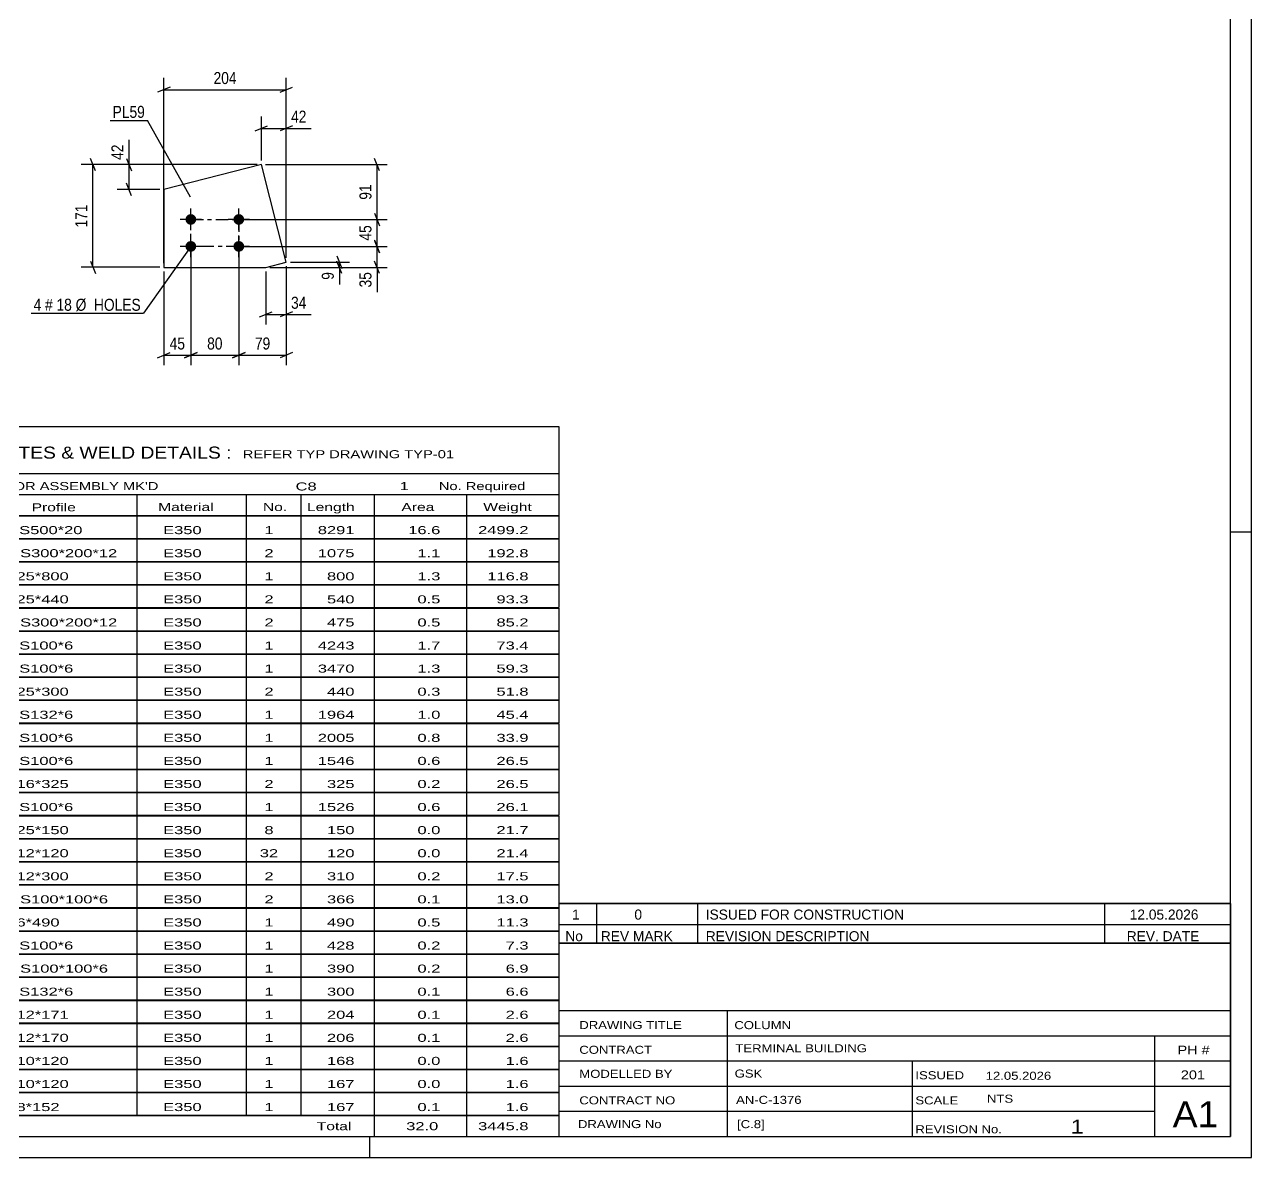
# Model space of a CAD drawing. Header units: millimetres. Extents: x 0 to 841, y 0 to 594.
# Drawn here: x 548.7 to 841, y 0 to 270 of the extents above; entities that cross this region are included whole.
import ezdxf

# ---------------------------------------------------------------- set-up
doc = ezdxf.new("R2010")
doc.units = ezdxf.units.MM
doc.linetypes.add('DXK_LINE_DOT3', pattern=[5.9187, 2.979, -0.9799, 0.9799, -0.9799])
doc.styles.add('Arial Narrow', font='ARIALN.TTF', dxfattribs={"height": 0.2})

# ---------------------------------------------------------------- blocks, each defined once
blk = doc.blocks.new('Unknown-682043673-6781')
at = {"color": 5, "linetype": 'Continuous'}
for p, q in [((841, 0), (841, 594)), ((836, 5), (836, 589)), ((841, 149), (836, 149)), ((5, 5), (836, 5)), ((631, 0), (631, 5)), ((0, 0), (841, 0))]:
    blk.add_line(p, q, dxfattribs=at)
blk = doc.blocks.new('Bolt-682043673-35752 - 35750')
at = {"linetype": 'Continuous'}
for points in [[(587.05, 223.56, -1), (589.62, 223.56, -1)], [(598.48, 223.56, -1), (601.05, 223.56, -1)], [(587.05, 217.14, -1), (589.62, 217.14, -1)], [(598.48, 217.14, -1), (601.05, 217.14, -1)]]:
    blk.add_hatch(color=1, dxfattribs=at).paths.add_polyline_path(points)
at = {"color": 1, "linetype": 'Continuous'}
for p, q in [((588.34, 220.99), (588.34, 226.14)), ((599.76, 220.99), (599.76, 226.14)), ((590.91, 223.56), (585.76, 223.56)), ((602.34, 223.56), (597.19, 223.56)), ((588.34, 214.56), (588.34, 219.71)), ((599.76, 214.56), (599.76, 219.71)), ((590.91, 217.14), (585.76, 217.14)), ((602.34, 217.14), (597.19, 217.14))]:
    blk.add_line(p, q, dxfattribs=at)
blk = doc.blocks.new('Part-682043673-35751 - 35750')
at = {"color": 2, "linetype": 'Continuous'}
for p, q in [((605.13, 236.62), (581.92, 230.67)), ((611.08, 213.39), (605.13, 236.62)), ((581.92, 230.67), (581.91, 212.14)), ((606.19, 212.14), (611.08, 213.39)), ((581.91, 212.14), (606.19, 212.14))]:
    blk.add_line(p, q, dxfattribs=at)
blk = doc.blocks.new('Rectangle-682043673-38670 - 35750')
at = {"color": 1, "linetype": 'DXK_LINE_DOT3'}
blk.add_lwpolyline([(588.34, 223.56), (599.76, 223.56), (599.76, 217.14), (588.34, 217.14), (588.34, 223.56)], close=True, dxfattribs=at)
blk = doc.blocks.new('StraightDimension-682043673-38712 - 35750')
at = {"color": 7, "linetype": 'Continuous'}
for p, q in [((606.19, 211.14), (606.19, 198.53)), ((611.08, 212.39), (611.08, 198.53)), ((604.69, 200.33), (607.69, 201.53)), ((606.19, 200.93), (611.08, 200.93)), ((612.58, 201.53), (609.58, 200.33))]:
    blk.add_line(p, q, dxfattribs=at)
at = {"color": 0}
blk.add_wipeout([(616.47, 201.68), (616.47, 205.88), (611.61, 205.88), (611.61, 201.68)], dxfattribs=at)
at = {"color": 7, "linetype": 'Continuous'}
blk.add_line((611.08, 200.93), (616.99, 200.93), dxfattribs=at)
blk.add_line((611.08, 200.93), (616.99, 200.93), dxfattribs=at)
at = {"color": 3, "style": 'Arial Narrow'}
blk.add_text('34', height=2.863, dxfattribs=at).set_placement((612.21, 202.28))
blk = doc.blocks.new('StraightDimension-682043673-59702 - 35750')
at = {"color": 7, "linetype": 'Continuous'}
for p, q in [((588.34, 216.14), (588.34, 188.81)), ((599.76, 216.14), (599.76, 188.81)), ((586.84, 190.61), (589.84, 191.81)), ((588.34, 191.21), (599.76, 191.21)), ((601.26, 191.81), (598.26, 190.61))]:
    blk.add_line(p, q, dxfattribs=at)
at = {"color": 0}
blk.add_wipeout([(596.48, 191.96), (596.48, 196.16), (591.62, 196.16), (591.62, 191.96)], dxfattribs=at)
at = {"color": 3, "style": 'Arial Narrow'}
blk.add_text('80', height=2.863, dxfattribs=at).set_placement((592.22, 192.56))
blk = doc.blocks.new('StraightDimension-682043673-38664 - 35750')
at = {"color": 7, "linetype": 'Continuous'}
for p, q in [((565.62, 235.12), (564.42, 238.12)), ((604.13, 236.62), (562.17, 236.62)), ((565.02, 212.15), (565.02, 236.62)), ((564.42, 213.65), (565.62, 210.65)), ((580.91, 212.15), (562.17, 212.15))]:
    blk.add_line(p, q, dxfattribs=at)
at = {"color": 0}
blk.add_wipeout([(564.27, 227.73), (560.07, 227.73), (560.07, 221.04), (564.27, 221.04)], dxfattribs=at)
at = {"color": 3, "style": 'Arial Narrow'}
blk.add_text('171', height=2.863, rotation=90.0002, dxfattribs=at).set_placement((563.67, 221.64))
blk = doc.blocks.new('StraightDimension-682043673-38655 - 35750')
at = {"color": 7, "linetype": 'Continuous'}
for p, q in [((581.91, 213.14), (581.91, 257.33)), ((611.08, 214.39), (611.08, 257.33)), ((583.41, 255.08), (580.41, 253.88)), ((581.91, 254.48), (611.08, 254.48)), ((609.58, 253.88), (612.58, 255.08))]:
    blk.add_line(p, q, dxfattribs=at)
at = {"color": 0}
blk.add_wipeout([(599.84, 255.23), (599.84, 259.43), (593.15, 259.43), (593.15, 255.23)], dxfattribs=at)
at = {"color": 3, "style": 'Arial Narrow'}
blk.add_text('204', height=2.863, dxfattribs=at).set_placement((593.75, 255.83))
blk = doc.blocks.new('StraightDimension-682043673-38735 - 35750')
at = {"color": 7, "linetype": 'Continuous'}
for p, q in [((573.03, 238.12), (574.23, 235.12)), ((604.13, 236.62), (570.78, 236.62)), ((573.63, 230.67), (573.63, 236.62)), ((574.23, 229.17), (573.03, 232.17)), ((580.92, 230.67), (570.78, 230.67))]:
    blk.add_line(p, q, dxfattribs=at)
at = {"color": 0}
blk.add_wipeout([(572.88, 242), (568.68, 242), (568.68, 237.15), (572.88, 237.15)], dxfattribs=at)
at = {"color": 7, "linetype": 'Continuous'}
blk.add_line((573.63, 236.62), (573.63, 242.53), dxfattribs=at)
blk.add_line((573.63, 236.62), (573.63, 242.53), dxfattribs=at)
at = {"color": 3, "style": 'Arial Narrow'}
blk.add_text('42', height=2.863, rotation=90.0002, dxfattribs=at).set_placement((572.28, 237.75))
blk = doc.blocks.new('StraightDimension-682043673-38772 - 35750')
at = {"color": 7, "linetype": 'Continuous'}
for p, q in [((612.08, 213.39), (626.13, 213.39)), ((623.13, 214.89), (624.33, 211.89)), ((624.33, 210.64), (623.13, 213.64)), ((623.73, 212.14), (623.73, 213.39)), ((607.19, 212.14), (626.13, 212.14))]:
    blk.add_line(p, q, dxfattribs=at)
at = {"color": 0}
blk.add_wipeout([(622.98, 211.61), (618.78, 211.61), (618.78, 208.58), (622.98, 208.58)], dxfattribs=at)
at = {"color": 7, "linetype": 'Continuous'}
blk.add_line((623.73, 212.14), (623.73, 208.06), dxfattribs=at)
blk.add_line((623.73, 212.14), (623.73, 208.06), dxfattribs=at)
at = {"color": 3, "style": 'Arial Narrow'}
blk.add_text('9', height=2.86, rotation=90.0002, dxfattribs=at).set_placement((622.38, 209.18))
blk = doc.blocks.new('StraightDimension-682043673-38782 - 35750')
at = {"color": 7, "linetype": 'Continuous'}
for p, q in [((603.63, 244.67), (606.63, 245.87)), ((605.13, 237.62), (605.13, 248.12)), ((612.58, 245.87), (609.58, 244.67)), ((611.08, 214.39), (611.08, 248.12)), ((605.13, 245.27), (611.08, 245.27))]:
    blk.add_line(p, q, dxfattribs=at)
at = {"color": 0}
blk.add_wipeout([(616.47, 246.02), (616.47, 250.22), (611.61, 250.22), (611.61, 246.02)], dxfattribs=at)
at = {"color": 7, "linetype": 'Continuous'}
blk.add_line((611.08, 245.27), (616.99, 245.27), dxfattribs=at)
blk.add_line((611.08, 245.27), (616.99, 245.27), dxfattribs=at)
at = {"color": 3, "style": 'Arial Narrow'}
blk.add_text('42', height=2.863, dxfattribs=at).set_placement((612.21, 246.62))
blk = doc.blocks.new('StraightDimension-682043673-59659 - 35750')
at = {"color": 7, "linetype": 'Continuous'}
for p, q in [((633.31, 235.12), (632.11, 238.12)), ((606.13, 236.62), (635.11, 236.62)), ((632.71, 223.56), (632.71, 236.62)), ((632.11, 225.06), (633.31, 222.06)), ((600.76, 223.56), (635.11, 223.56))]:
    blk.add_line(p, q, dxfattribs=at)
at = {"color": 0}
blk.add_wipeout([(631.96, 232.52), (627.76, 232.52), (627.76, 227.66), (631.96, 227.66)], dxfattribs=at)
at = {"color": 3, "style": 'Arial Narrow'}
blk.add_text('91', height=2.863, rotation=90.0002, dxfattribs=at).set_placement((631.36, 228.26))
blk = doc.blocks.new('StraightDimension-682043673-59660 - 35750')
at = {"color": 7, "linetype": 'Continuous'}
for p, q in [((632.11, 225.06), (633.31, 222.06)), ((600.76, 223.56), (635.11, 223.56)), ((632.71, 217.14), (632.71, 223.56)), ((600.76, 217.14), (635.11, 217.14)), ((633.31, 215.64), (632.11, 218.64))]:
    blk.add_line(p, q, dxfattribs=at)
at = {"color": 0}
blk.add_wipeout([(631.96, 222.78), (627.76, 222.78), (627.76, 217.92), (631.96, 217.92)], dxfattribs=at)
at = {"color": 3, "style": 'Arial Narrow'}
blk.add_text('45', height=2.863, rotation=90.0002, dxfattribs=at).set_placement((631.36, 218.52))
blk = doc.blocks.new('StraightDimension-682043673-59661 - 35750')
at = {"color": 7, "linetype": 'Continuous'}
for p, q in [((600.76, 217.14), (635.11, 217.14)), ((632.11, 218.64), (633.31, 215.64)), ((632.71, 212.14), (632.71, 217.14)), ((633.31, 210.64), (632.11, 213.64)), ((607.19, 212.14), (635.11, 212.14))]:
    blk.add_line(p, q, dxfattribs=at)
at = {"color": 0}
blk.add_wipeout([(631.96, 211.61), (627.76, 211.61), (627.76, 206.75), (631.96, 206.75)], dxfattribs=at)
at = {"color": 7, "linetype": 'Continuous'}
blk.add_line((632.71, 212.14), (632.71, 206.23), dxfattribs=at)
blk.add_line((632.71, 212.14), (632.71, 206.23), dxfattribs=at)
at = {"color": 3, "style": 'Arial Narrow'}
blk.add_text('35', height=2.863, rotation=90.0002, dxfattribs=at).set_placement((631.36, 207.35))
blk = doc.blocks.new('StraightDimension-682043673-59701 - 35750')
at = {"color": 7, "linetype": 'Continuous'}
for p, q in [((599.76, 216.14), (599.76, 188.81)), ((611.08, 212.39), (611.08, 188.81)), ((598.26, 190.61), (601.26, 191.81)), ((599.76, 191.21), (611.08, 191.21)), ((612.58, 191.81), (609.58, 190.61))]:
    blk.add_line(p, q, dxfattribs=at)
at = {"color": 0}
blk.add_wipeout([(607.85, 191.96), (607.85, 196.16), (603, 196.16), (603, 191.96)], dxfattribs=at)
at = {"color": 3, "style": 'Arial Narrow'}
blk.add_text('79', height=2.863, dxfattribs=at).set_placement((603.6, 192.56))
blk = doc.blocks.new('StraightDimension-682043673-59703 - 35750')
at = {"color": 7, "linetype": 'Continuous'}
for p, q in [((588.34, 216.14), (588.34, 188.81)), ((581.91, 211.14), (581.91, 188.81)), ((580.41, 190.61), (583.41, 191.81)), ((581.91, 191.21), (588.34, 191.21)), ((589.84, 191.81), (586.84, 190.61))]:
    blk.add_line(p, q, dxfattribs=at)
at = {"color": 0}
blk.add_wipeout([(587.55, 191.96), (587.55, 196.16), (582.69, 196.16), (582.69, 191.96)], dxfattribs=at)
at = {"color": 3, "style": 'Arial Narrow'}
blk.add_text('45', height=2.863, dxfattribs=at).set_placement((583.29, 192.56))
blk = doc.blocks.new('Unknown-682043673-60191')
at = {"color": 7, "linetype": 'Continuous'}
for p, q in [((676, 51.05), (676, 5)), ((676, 51.05), (836, 51.05)), ((836, 51), (836, 5)), ((676, 35), (836, 35)), ((716.14, 35), (716.14, 5)), ((676, 29), (836, 29)), ((818, 5.05), (818, 29.05)), ((676, 23), (836, 23)), ((760.14, 23), (760.14, 5)), ((676, 17), (836, 17)), ((676, 11), (818, 11)), ((676, 5), (836, 5))]:
    blk.add_line(p, q, dxfattribs=at)
at = {"color": 7, "style": 'Arial Narrow'}
for s, height, width, p in [('DRAWING TITLE', 1.9089, 1.425378, (680.88, 30.61)), ('COLUMN', 1.909, 1.425378, (717.81, 30.59)), ('CONTRACT', 1.909, 1.425378, (680.88, 24.71)), ('TERMINAL BUILDING', 1.9089, 1.425378, (718.06, 25.07)), ('MODELLED BY', 1.9089, 1.425378, (680.88, 18.98)), ('GSK', 1.909, 1.425378, (717.88, 19.04)), ('ISSUED', 1.909, 1.425378, (760.94, 18.64)), ('12.05.2026', 1.909, 1.425378, (777.69, 18.52)), ('AN-C-1376', 1.909, 1.425378, (718.23, 12.78)), ('CONTRACT NO', 1.9089, 1.425378, (680.88, 12.66)), ('SCALE', 1.909, 1.425378, (760.94, 12.65)), ('A1', 6.204, 1.25, (822.24, 7.2)), ('DRAWING No', 1.909, 1.425378, (680.56, 7)), ('[C.8]', 1.909, 1.425378, (718.46, 6.99)), ('1', 3.34, 1.5, (797.91, 5.68)), ('REVISION No.', 1.9089, 1.425378, (760.94, 5.77))]:
    blk.add_text(s, height=height, dxfattribs=dict(at, width=width)).set_placement(p)
at = {"color": 7, "linetype": 'Continuous', "style": 'Arial Narrow'}
for s, height, width, p in [('PH #', 2.1, 1.42538, (823.4, 24.55)), ('201', 2.1, 1.42538, (824.19, 18.65)), ('NTS', 1.909, 1.425378, (778, 13.05))]:
    blk.add_text(s, height=height, dxfattribs=dict(at, width=width)).set_placement(p)
blk = doc.blocks.new('Unknown-682043673-60192')
at = {"color": 7, "linetype": 'Continuous'}
for p, q in [((516, 174.25), (676, 174.25)), ((516, 163), (516, 174.25)), ((676, 174.25), (676, 163)), ((516, 163), (676, 163)), ((516, 163), (516, 158)), ((676, 163), (676, 158)), ((516, 158), (676, 158)), ((516, 158), (516, 153)), ((540, 158), (540, 153)), ((575.5, 158), (575.5, 153)), ((601.5, 158), (601.5, 153)), ((614.5, 158), (614.5, 153)), ((632, 158), (632, 153)), ((654, 158), (654, 153)), ((676, 158), (676, 153)), ((516, 153), (676, 153)), ((516, 152.95), (516, 147.55)), ((516, 152.95), (676, 152.95)), ((540, 153), (540, 147.5)), ((575.5, 153), (575.5, 147.5)), ((601.5, 153), (601.5, 147.5)), ((614.5, 153), (614.5, 147.5)), ((632, 153), (632, 147.5)), ((654, 153), (654, 147.5)), ((676, 152.95), (676, 147.55)), ((516, 147.55), (676, 147.55)), ((516, 147.45), (516, 142.05)), ((516, 147.45), (676, 147.45)), ((540, 147.5), (540, 142)), ((575.5, 147.5), (575.5, 142)), ((601.5, 147.5), (601.5, 142)), ((614.5, 147.5), (614.5, 142)), ((632, 147.5), (632, 142)), ((654, 147.5), (654, 142)), ((676, 147.45), (676, 142.05)), ((516, 142.05), (676, 142.05)), ((516, 141.95), (516, 136.55)), ((516, 141.95), (676, 141.95)), ((540, 142), (540, 136.5)), ((575.5, 142), (575.5, 136.5)), ((601.5, 142), (601.5, 136.5)), ((614.5, 142), (614.5, 136.5)), ((632, 142), (632, 136.5)), ((654, 142), (654, 136.5)), ((676, 141.95), (676, 136.55)), ((516, 136.55), (676, 136.55)), ((516, 136.45), (516, 131.05)), ((516, 136.45), (676, 136.45)), ((540, 136.5), (540, 131)), ((575.5, 136.5), (575.5, 131)), ((601.5, 136.5), (601.5, 131)), ((614.5, 136.5), (614.5, 131)), ((632, 136.5), (632, 131)), ((654, 136.5), (654, 131)), ((676, 136.45), (676, 131.05)), ((516, 131.05), (676, 131.05)), ((516, 130.95), (516, 125.55)), ((516, 130.95), (676, 130.95)), ((540, 131), (540, 125.5)), ((575.5, 131), (575.5, 125.5)), ((601.5, 131), (601.5, 125.5)), ((614.5, 131), (614.5, 125.5)), ((632, 131), (632, 125.5)), ((654, 131), (654, 125.5)), ((676, 130.95), (676, 125.55)), ((516, 125.55), (676, 125.55)), ((516, 125.45), (516, 120.05)), ((516, 125.45), (676, 125.45)), ((540, 125.5), (540, 120)), ((575.5, 125.5), (575.5, 120)), ((601.5, 125.5), (601.5, 120)), ((614.5, 125.5), (614.5, 120)), ((632, 125.5), (632, 120)), ((654, 125.5), (654, 120)), ((676, 125.45), (676, 120.05)), ((516, 120.05), (676, 120.05)), ((516, 119.95), (516, 114.55)), ((516, 119.95), (676, 119.95)), ((540, 120), (540, 114.5)), ((575.5, 120), (575.5, 114.5)), ((601.5, 120), (601.5, 114.5)), ((614.5, 120), (614.5, 114.5)), ((632, 120), (632, 114.5)), ((654, 120), (654, 114.5)), ((676, 119.95), (676, 114.55)), ((516, 114.55), (676, 114.55)), ((516, 114.45), (516, 109.05)), ((516, 114.45), (676, 114.45)), ((540, 114.5), (540, 109)), ((575.5, 114.5), (575.5, 109)), ((601.5, 114.5), (601.5, 109)), ((614.5, 114.5), (614.5, 109)), ((632, 114.5), (632, 109)), ((654, 114.5), (654, 109)), ((676, 114.45), (676, 109.05)), ((516, 109.05), (676, 109.05)), ((516, 108.95), (516, 103.55)), ((516, 108.95), (676, 108.95)), ((540, 109), (540, 103.5)), ((575.5, 109), (575.5, 103.5)), ((601.5, 109), (601.5, 103.5)), ((614.5, 109), (614.5, 103.5)), ((632, 109), (632, 103.5)), ((654, 109), (654, 103.5)), ((676, 108.95), (676, 103.55)), ((516, 103.55), (676, 103.55)), ((516, 103.45), (516, 98.05)), ((516, 103.45), (676, 103.45)), ((540, 103.5), (540, 98)), ((575.5, 103.5), (575.5, 98)), ((601.5, 103.5), (601.5, 98)), ((614.5, 103.5), (614.5, 98)), ((632, 103.5), (632, 98)), ((654, 103.5), (654, 98)), ((676, 103.45), (676, 98.05)), ((516, 98.05), (676, 98.05)), ((516, 97.95), (516, 92.55)), ((516, 97.95), (676, 97.95)), ((540, 98), (540, 92.5)), ((575.5, 98), (575.5, 92.5)), ((601.5, 98), (601.5, 92.5)), ((614.5, 98), (614.5, 92.5)), ((632, 98), (632, 92.5)), ((654, 98), (654, 92.5)), ((676, 97.95), (676, 92.55)), ((516, 92.55), (676, 92.55)), ((516, 92.45), (516, 87.05)), ((516, 92.45), (676, 92.45)), ((540, 92.5), (540, 87)), ((575.5, 92.5), (575.5, 87)), ((601.5, 92.5), (601.5, 87)), ((614.5, 92.5), (614.5, 87)), ((632, 92.5), (632, 87)), ((654, 92.5), (654, 87)), ((676, 92.45), (676, 87.05)), ((516, 87.05), (676, 87.05)), ((516, 86.95), (516, 81.55)), ((516, 86.95), (676, 86.95)), ((540, 87), (540, 81.5)), ((575.5, 87), (575.5, 81.5)), ((601.5, 87), (601.5, 81.5)), ((614.5, 87), (614.5, 81.5)), ((632, 87), (632, 81.5)), ((654, 87), (654, 81.5)), ((676, 86.95), (676, 81.55)), ((516, 81.55), (676, 81.55)), ((516, 81.45), (516, 76.05)), ((516, 81.45), (676, 81.45)), ((540, 81.5), (540, 76)), ((575.5, 81.5), (575.5, 76)), ((601.5, 81.5), (601.5, 76)), ((614.5, 81.5), (614.5, 76)), ((632, 81.5), (632, 76)), ((654, 81.5), (654, 76)), ((676, 81.45), (676, 76.05)), ((516, 76.05), (676, 76.05)), ((540, 76), (540, 70.5)), ((575.5, 76), (575.5, 70.5)), ((601.5, 76), (601.5, 70.5)), ((614.5, 76), (614.5, 70.5)), ((632, 76), (632, 70.5)), ((654, 76), (654, 70.5)), ((516, 75.95), (516, 70.55)), ((516, 75.95), (676, 75.95)), ((676, 75.95), (676, 70.55)), ((516, 70.55), (676, 70.55)), ((516, 70.45), (516, 65.05)), ((516, 70.45), (676, 70.45)), ((540, 70.5), (540, 65)), ((575.5, 70.5), (575.5, 65)), ((601.5, 70.5), (601.5, 65)), ((614.5, 70.5), (614.5, 65)), ((632, 70.5), (632, 65)), ((654, 70.5), (654, 65)), ((676, 70.45), (676, 65.05)), ((516, 65.05), (676, 65.05)), ((516, 64.95), (516, 59.55)), ((516, 64.95), (676, 64.95)), ((540, 65), (540, 59.5)), ((575.5, 65), (575.5, 59.5)), ((601.5, 65), (601.5, 59.5)), ((614.5, 65), (614.5, 59.5)), ((632, 65), (632, 59.5)), ((654, 65), (654, 59.5)), ((676, 64.95), (676, 59.55)), ((516, 59.55), (676, 59.55)), ((516, 59.45), (516, 54.05)), ((516, 59.45), (676, 59.45)), ((540, 59.5), (540, 54)), ((575.5, 59.5), (575.5, 54)), ((601.5, 59.5), (601.5, 54)), ((614.5, 59.5), (614.5, 54)), ((632, 59.5), (632, 54)), ((654, 59.5), (654, 54)), ((676, 59.45), (676, 54.05)), ((516, 54.05), (676, 54.05)), ((516, 53.95), (516, 48.55)), ((516, 53.95), (676, 53.95)), ((540, 54), (540, 48.5)), ((575.5, 54), (575.5, 48.5)), ((601.5, 54), (601.5, 48.5)), ((614.5, 54), (614.5, 48.5)), ((632, 54), (632, 48.5)), ((654, 54), (654, 48.5)), ((676, 53.95), (676, 48.55)), ((516, 48.55), (676, 48.55)), ((516, 48.45), (516, 43.05)), ((516, 48.45), (676, 48.45)), ((540, 48.5), (540, 43)), ((575.5, 48.5), (575.5, 43)), ((601.5, 48.5), (601.5, 43)), ((614.5, 48.5), (614.5, 43)), ((632, 48.5), (632, 43)), ((654, 48.5), (654, 43)), ((676, 48.45), (676, 43.05)), ((516, 43.05), (676, 43.05)), ((516, 42.95), (516, 37.55)), ((516, 42.95), (676, 42.95)), ((540, 43), (540, 37.5)), ((575.5, 43), (575.5, 37.5)), ((601.5, 43), (601.5, 37.5)), ((614.5, 43), (614.5, 37.5)), ((632, 43), (632, 37.5)), ((654, 43), (654, 37.5)), ((676, 42.95), (676, 37.55)), ((516, 37.55), (676, 37.55)), ((516, 37.45), (516, 32.05)), ((516, 37.45), (676, 37.45)), ((540, 37.5), (540, 32)), ((575.5, 37.5), (575.5, 32)), ((601.5, 37.5), (601.5, 32)), ((614.5, 37.5), (614.5, 32)), ((632, 37.5), (632, 32)), ((654, 37.5), (654, 32)), ((676, 37.45), (676, 32.05)), ((516, 32.05), (676, 32.05)), ((516, 31.95), (516, 26.55)), ((516, 31.95), (676, 31.95)), ((540, 32), (540, 26.5)), ((575.5, 32), (575.5, 26.5)), ((601.5, 32), (601.5, 26.5)), ((614.5, 32), (614.5, 26.5)), ((632, 32), (632, 26.5)), ((654, 32), (654, 26.5)), ((676, 31.95), (676, 26.55)), ((516, 26.55), (676, 26.55)), ((516, 26.45), (516, 21.05)), ((516, 26.45), (676, 26.45)), ((540, 26.5), (540, 21)), ((575.5, 26.5), (575.5, 21)), ((601.5, 26.5), (601.5, 21)), ((614.5, 26.5), (614.5, 21)), ((632, 26.5), (632, 21)), ((654, 26.5), (654, 21)), ((676, 26.45), (676, 21.05)), ((516, 21.05), (676, 21.05)), ((516, 20.95), (516, 15.55)), ((516, 20.95), (676, 20.95)), ((540, 21), (540, 15.5)), ((575.5, 21), (575.5, 15.5)), ((601.5, 21), (601.5, 15.5)), ((614.5, 21), (614.5, 15.5)), ((632, 21), (632, 15.5)), ((654, 21), (654, 15.5)), ((676, 20.95), (676, 15.55)), ((516, 15.55), (676, 15.55)), ((516, 15.45), (516, 10.05)), ((516, 15.45), (676, 15.45)), ((540, 15.5), (540, 10)), ((575.5, 15.5), (575.5, 10)), ((601.5, 15.5), (601.5, 10)), ((614.5, 15.5), (614.5, 10)), ((632, 15.5), (632, 10)), ((654, 15.5), (654, 10)), ((676, 15.45), (676, 10.05)), ((516, 10.05), (676, 10.05)), ((516, 10), (676, 10)), ((516, 10), (516, 5)), ((632, 10), (632, 5)), ((654, 10), (654, 5)), ((676, 10), (676, 5)), ((516, 5), (676, 5))]:
    blk.add_line(p, q, dxfattribs=at)
at = {"color": 7, "style": 'Arial Narrow'}
for s, height, width, p in [('GENERAL NOTES & WELD DETAILS :', 2.8633, 1.4, (517.15, 166.56)), ('REFER TYP DRAWING TYP-01', 1.9089, 1.6, (600.7, 166.66)), ("MATERIAL LIST FOR ASSEMBLY MK'D", 1.9089, 1.6, (517.15, 159.06)), ('C8', 1.909, 1.794707, (613.29, 158.97)), ('1', 1.91, 1.794707, (638.08, 159.06)), ('No. Required', 1.9089, 1.6, (647.41, 159.06)), ('Mark', 1.909, 1.7, (517.34, 154)), ('Profile', 1.909, 1.7, (550.41, 154)), ('Material', 1.909, 1.7, (580.54, 154.06)), ('No.', 1.909, 1.7, (605.5, 154.06)), ('Length', 1.909, 1.7, (616, 154.06)), ('Area', 1.909, 1.7, (638.5, 154.06)), ('Weight', 1.909, 1.7, (658, 154.06))]:
    blk.add_text(s, height=height, dxfattribs=dict(at, width=width)).set_placement(p)
at = {"color": 7, "linetype": 'Continuous', "style": 'Arial Narrow'}
for s, height, width, p in [('C8', 1.909, 1.794707, (517.5, 148.56)), ('SHS500*20', 1.909, 1.794707, (542, 148.56)), ('E350', 1.909, 1.794707, (581.74, 148.56)), ('1', 1.91, 1.794707, (605.86, 148.56)), ('8291', 1.909, 1.794707, (618.58, 148.56)), ('16.6', 1.909, 1.794707, (640.13, 148.56)), ('2499.2', 1.909, 1.794707, (656.77, 148.56)), ('TC13', 1.909, 1.794707, (517.5, 143.06)), ('RHS300*200*12', 1.9089, 1.794707, (542, 143.06)), ('E350', 1.909, 1.794707, (581.74, 143.06)), ('2', 1.91, 1.794707, (605.86, 143.06)), ('1075', 1.909, 1.794707, (618.58, 143.06)), ('1.1', 1.909, 1.794707, (642.32, 143.06)), ('192.8', 1.909, 1.794707, (658.96, 143.06)), ('BP6', 1.909, 1.794707, (517.5, 137.56)), ('PL25*800', 1.909, 1.794707, (542, 137.56)), ('E350', 1.909, 1.794707, (581.74, 137.56)), ('1', 1.91, 1.794707, (605.86, 137.56)), ('800', 1.909, 1.794707, (620.77, 137.56)), ('1.3', 1.909, 1.794707, (642.32, 137.56)), ('116.8', 1.909, 1.794707, (658.96, 137.56)), ('SP2', 1.909, 1.794707, (517.5, 132.06)), ('PL25*440', 1.909, 1.794707, (542, 132.06)), ('E350', 1.909, 1.794707, (581.74, 132.06)), ('2', 1.91, 1.794707, (605.86, 132.06)), ('540', 1.909, 1.794707, (620.77, 132.06)), ('0.5', 1.909, 1.794707, (642.32, 132.06)), ('93.3', 1.909, 1.794707, (661.14, 132.06)), ('BC3', 1.909, 1.794707, (517.5, 126.56)), ('RHS300*200*12', 1.9089, 1.794707, (542, 126.56)), ('E350', 1.909, 1.794707, (581.74, 126.56)), ('2', 1.91, 1.794707, (605.86, 126.56)), ('475', 1.909, 1.794707, (620.77, 126.56)), ('0.5', 1.909, 1.794707, (642.32, 126.56)), ('85.2', 1.909, 1.794707, (661.14, 126.56)), ('M469', 1.909, 1.794707, (517.5, 121.06)), ('SHS100*6', 1.909, 1.794707, (542, 121.06)), ('E350', 1.909, 1.794707, (581.74, 121.06)), ('1', 1.91, 1.794707, (605.86, 121.06)), ('4243', 1.909, 1.794707, (618.58, 121.06)), ('1.7', 1.909, 1.794707, (642.32, 121.06)), ('73.4', 1.909, 1.794707, (661.14, 121.06)), ('M467', 1.909, 1.794707, (517.5, 115.56)), ('SHS100*6', 1.909, 1.794707, (542, 115.56)), ('E350', 1.909, 1.794707, (581.74, 115.56)), ('1', 1.91, 1.794707, (605.86, 115.56)), ('3470', 1.909, 1.794707, (618.58, 115.56)), ('1.3', 1.909, 1.794707, (642.32, 115.56)), ('59.3', 1.909, 1.794707, (661.14, 115.56)), ('SP1', 1.909, 1.794707, (517.5, 110.06)), ('PL25*300', 1.909, 1.794707, (542, 110.06)), ('E350', 1.909, 1.794707, (581.74, 110.06)), ('2', 1.91, 1.794707, (605.86, 110.06)), ('440', 1.909, 1.794707, (620.77, 110.06)), ('0.3', 1.909, 1.794707, (642.32, 110.06)), ('51.8', 1.909, 1.794707, (661.14, 110.06)), ('BC61', 1.909, 1.794707, (517.5, 104.56)), ('SHS132*6', 1.909, 1.794707, (542, 104.56)), ('E350', 1.909, 1.794707, (581.74, 104.56)), ('1', 1.91, 1.794707, (605.86, 104.56)), ('1964', 1.909, 1.794707, (618.58, 104.56)), ('1.0', 1.909, 1.794707, (642.32, 104.56)), ('45.4', 1.909, 1.794707, (661.14, 104.56)), ('TC78', 1.909, 1.794707, (517.5, 99.06)), ('SHS100*6', 1.909, 1.794707, (542, 99.06)), ('E350', 1.909, 1.794707, (581.74, 99.06)), ('1', 1.91, 1.794707, (605.86, 99.06)), ('2005', 1.909, 1.794707, (618.58, 99.06)), ('0.8', 1.909, 1.794707, (642.32, 99.06)), ('33.9', 1.909, 1.794707, (661.14, 99.06)), ('M665', 1.909, 1.794707, (517.5, 93.56)), ('SHS100*6', 1.909, 1.794707, (542, 93.56)), ('E350', 1.909, 1.794707, (581.74, 93.56)), ('1', 1.91, 1.794707, (605.86, 93.56)), ('1546', 1.909, 1.794707, (618.58, 93.56)), ('0.6', 1.909, 1.794707, (642.32, 93.56)), ('26.5', 1.909, 1.794707, (661.14, 93.56)), ('SP4', 1.909, 1.794707, (517.5, 88.06)), ('PL16*325', 1.909, 1.794707, (542, 88.06)), ('E350', 1.909, 1.794707, (581.74, 88.06)), ('2', 1.91, 1.794707, (605.86, 88.06)), ('325', 1.909, 1.794707, (620.77, 88.06)), ('0.2', 1.909, 1.794707, (642.32, 88.06)), ('26.5', 1.909, 1.794707, (661.14, 88.06)), ('M468', 1.909, 1.794707, (517.5, 82.56)), ('SHS100*6', 1.909, 1.794707, (542, 82.56)), ('E350', 1.909, 1.794707, (581.74, 82.56)), ('1', 1.91, 1.794707, (605.86, 82.56)), ('1526', 1.909, 1.794707, (618.58, 82.56)), ('0.6', 1.909, 1.794707, (642.32, 82.56)), ('26.1', 1.909, 1.794707, (661.14, 82.56)), ('ST56', 1.909, 1.794707, (517.5, 77.06)), ('PL25*150', 1.909, 1.794707, (542, 77.06)), ('E350', 1.909, 1.794707, (581.74, 77.06)), ('8', 1.91, 1.794707, (605.86, 77.06)), ('150', 1.909, 1.794707, (620.77, 77.06)), ('0.0', 1.909, 1.794707, (642.32, 77.06)), ('21.7', 1.909, 1.794707, (661.14, 77.06)), ('ST4', 1.909, 1.794707, (517.5, 71.56)), ('PL12*120', 1.909, 1.794707, (542, 71.56)), ('E350', 1.909, 1.794707, (581.74, 71.56)), ('32', 1.909, 1.794707, (604.76, 71.56)), ('120', 1.909, 1.794707, (620.77, 71.56)), ('0.0', 1.909, 1.794707, (642.32, 71.56)), ('21.4', 1.909, 1.794707, (661.14, 71.56)), ('PL581', 1.909, 1.794707, (517.5, 66.06)), ('PL12*300', 1.909, 1.794707, (542, 66.06)), ('E350', 1.909, 1.794707, (581.74, 66.06)), ('2', 1.91, 1.794707, (605.86, 66.06)), ('310', 1.909, 1.794707, (620.77, 66.06)), ('0.2', 1.909, 1.794707, (642.32, 66.06)), ('17.5', 1.909, 1.794707, (661.14, 66.06)), ('M1454', 1.909, 1.794707, (517.5, 60.56)), ('RHS100*100*6', 1.9089, 1.794707, (542, 60.56)), ('E350', 1.909, 1.794707, (581.74, 60.56)), ('2', 1.91, 1.794707, (605.86, 60.56)), ('366', 1.909, 1.794707, (620.77, 60.56)), ('0.1', 1.909, 1.794707, (642.32, 60.56)), ('13.0', 1.909, 1.794707, (661.14, 60.56)), ('PL87', 1.909, 1.794707, (517.5, 55.06)), ('PL6*490', 1.909, 1.794707, (542, 55.06)), ('E350', 1.909, 1.794707, (581.74, 55.06)), ('1', 1.91, 1.794707, (605.86, 55.06)), ('490', 1.909, 1.794707, (620.77, 55.06)), ('0.5', 1.909, 1.794707, (642.32, 55.06)), ('11.3', 1.909, 1.794707, (661.14, 55.06)), ('TC498', 1.909, 1.794707, (517.5, 49.56)), ('SHS100*6', 1.909, 1.794707, (542, 49.56)), ('E350', 1.909, 1.794707, (581.74, 49.56)), ('1', 1.91, 1.794707, (605.86, 49.56)), ('428', 1.909, 1.794707, (620.77, 49.56)), ('0.2', 1.909, 1.794707, (642.32, 49.56)), ('7.3', 1.909, 1.794707, (663.33, 49.56)), ('M1439', 1.909, 1.794707, (517.5, 44.06)), ('RHS100*100*6', 1.9089, 1.794707, (542, 44.06)), ('E350', 1.909, 1.794707, (581.74, 44.06)), ('1', 1.91, 1.794707, (605.86, 44.06)), ('390', 1.909, 1.794707, (620.77, 44.06)), ('0.2', 1.909, 1.794707, (642.32, 44.06)), ('6.9', 1.909, 1.794707, (663.33, 44.06)), ('BC35', 1.909, 1.794707, (517.5, 38.56)), ('SHS132*6', 1.909, 1.794707, (542, 38.56)), ('E350', 1.909, 1.794707, (581.74, 38.56)), ('1', 1.91, 1.794707, (605.86, 38.56)), ('300', 1.909, 1.794707, (620.77, 38.56)), ('0.1', 1.909, 1.794707, (642.32, 38.56)), ('6.6', 1.909, 1.794707, (663.33, 38.56)), ('PL59', 1.909, 1.794707, (517.5, 33.06)), ('PL12*171', 1.909, 1.794707, (542, 33.06)), ('E350', 1.909, 1.794707, (581.74, 33.06)), ('1', 1.91, 1.794707, (605.86, 33.06)), ('204', 1.909, 1.794707, (620.77, 33.06)), ('0.1', 1.909, 1.794707, (642.32, 33.06)), ('2.6', 1.909, 1.794707, (663.33, 33.06)), ('PL61', 1.909, 1.794707, (517.5, 27.56)), ('PL12*170', 1.909, 1.794707, (542, 27.56)), ('E350', 1.909, 1.794707, (581.74, 27.56)), ('1', 1.91, 1.794707, (605.86, 27.56)), ('206', 1.909, 1.794707, (620.77, 27.56)), ('0.1', 1.909, 1.794707, (642.32, 27.56)), ('2.6', 1.909, 1.794707, (663.33, 27.56)), ('PL60', 1.909, 1.794707, (517.5, 22.06)), ('PL10*120', 1.909, 1.794707, (542, 22.06)), ('E350', 1.909, 1.794707, (581.74, 22.06)), ('1', 1.91, 1.794707, (605.86, 22.06)), ('168', 1.909, 1.794707, (620.77, 22.06)), ('0.0', 1.909, 1.794707, (642.32, 22.06)), ('1.6', 1.909, 1.794707, (663.33, 22.06)), ('PL62', 1.909, 1.794707, (517.5, 16.56)), ('PL10*120', 1.909, 1.794707, (542, 16.56)), ('E350', 1.909, 1.794707, (581.74, 16.56)), ('1', 1.91, 1.794707, (605.86, 16.56)), ('167', 1.909, 1.794707, (620.77, 16.56)), ('0.0', 1.909, 1.794707, (642.32, 16.56)), ('1.6', 1.909, 1.794707, (663.33, 16.56)), ('PL71', 1.909, 1.794707, (517.5, 11.06)), ('PL8*152', 1.909, 1.794707, (542, 11.06)), ('E350', 1.909, 1.794707, (581.74, 11.06)), ('1', 1.91, 1.794707, (605.86, 11.06)), ('167', 1.909, 1.794707, (620.77, 11.06)), ('0.1', 1.909, 1.794707, (642.32, 11.06)), ('1.6', 1.909, 1.794707, (663.33, 11.06)), ('Total', 1.909, 1.7, (618.33, 6.5)), ('32.0', 1.909, 1.794707, (639.64, 6.5)), ('3445.8', 1.909, 1.794707, (656.77, 6.5))]:
    blk.add_text(s, height=height, dxfattribs=dict(at, width=width)).set_placement(p)
blk = doc.blocks.new('Unknown-682043673-60194')
at = {"color": 7, "linetype": 'Continuous'}
for p, q in [((676, 60.55), (836, 60.55)), ((836, 60.55), (676, 60.55)), ((676, 60.55), (676, 55.55)), ((685, 60.55), (685, 55.55)), ((709, 60.55), (709, 55.55)), ((806, 60.55), (806, 55.55)), ((836, 60.55), (836, 55.55)), ((676, 55.55), (836, 55.55)), ((676, 55.55), (676, 51.05)), ((676, 55.55), (836, 55.55)), ((685, 55.55), (685, 51.05)), ((709, 55.55), (709, 51.05)), ((806, 55.55), (806, 51.05)), ((836, 55.55), (836, 51.05)), ((836, 51.05), (676, 51.05))]:
    blk.add_line(p, q, dxfattribs=at)
at = {"color": 7, "linetype": 'Continuous', "style": 'Arial Narrow'}
for s, height, width, p in [('1', 2.39, 1.196471, (679.16, 56.7)), ('0', 2.39, 1.196471, (694, 56.7)), ('ISSUED FOR CONSTRUCTION', 2.3861, 1.196471, (711, 56.7)), ('12.05.2026', 2.386, 1.196471, (812, 56.7)), ('No', 2.386, 1.2, (677.54, 51.55)), ('REV MARK', 2.386, 1.2, (686, 51.55)), ('REVISION DESCRIPTION', 2.3861, 1.2, (711, 51.55)), ('REV. DATE', 2.386, 1.2, (811.28, 51.55))]:
    blk.add_text(s, height=height, dxfattribs=dict(at, width=width)).set_placement(p)
blk = doc.blocks.new('Mark-682043673-38796 - 35750')
at = {"color": 0}
blk.add_wipeout([(552.71, 201.79), (552.71, 204.79), (550.88, 204.79), (550.88, 201.79)], dxfattribs=at)
blk.add_wipeout([(552.71, 201.79), (552.71, 204.79), (550.88, 204.79), (550.88, 201.79)], dxfattribs=at)
blk.add_wipeout([(555.43, 201.79), (555.43, 204.79), (553.61, 204.79), (553.61, 201.79)], dxfattribs=at)
blk.add_wipeout([(555.43, 201.79), (555.43, 204.79), (553.61, 204.79), (553.61, 201.79)], dxfattribs=at)
at = {"color": 3, "style": 'Arial Narrow'}
blk.add_text('4', height=2.86, dxfattribs=at).set_placement((550.88, 201.79))
at = {"color": 0}
blk.add_wipeout([(559.99, 201.79), (559.99, 204.79), (556.33, 204.79), (556.33, 201.79)], dxfattribs=at)
blk.add_wipeout([(559.99, 201.79), (559.99, 204.79), (556.33, 204.79), (556.33, 201.79)], dxfattribs=at)
at = {"color": 3, "style": 'Arial Narrow'}
blk.add_text('#', height=2.86, dxfattribs=at).set_placement((553.61, 201.79))
at = {"color": 0}
blk.add_wipeout([(576.42, 201.79), (576.42, 204.79), (560.89, 204.79), (560.89, 201.79)], dxfattribs=at)
blk.add_wipeout([(576.42, 201.79), (576.42, 204.79), (560.89, 204.79), (560.89, 201.79)], dxfattribs=at)
at = {"color": 7, "linetype": 'Continuous'}
for p in [(588.34, 217.14), (550.28, 201.19)]:
    blk.add_line(p, (577.02, 201.19), dxfattribs=at)
at = {"color": 3, "style": 'Arial Narrow'}
for s, p in [('18', (556.33, 201.79)), ('Ø  HOLES', (560.89, 201.79))]:
    blk.add_text(s, height=2.863, dxfattribs=at).set_placement(p)
blk = doc.blocks.new('Mark-682043673-38801 - 35750')
at = {"color": 0}
blk.add_wipeout([(577.39, 247.76), (577.39, 250.76), (569.71, 250.76), (569.71, 247.76)], dxfattribs=at)
blk.add_wipeout([(577.39, 247.76), (577.39, 250.76), (569.71, 250.76), (569.71, 247.76)], dxfattribs=at)
at = {"color": 30, "linetype": 'Continuous'}
for p in [(569.11, 247.16), (588.29, 228.85)]:
    blk.add_line(p, (577.99, 247.16), dxfattribs=at)
at = {"color": 3, "style": 'Arial Narrow'}
blk.add_text('PL59', height=2.863, dxfattribs=at).set_placement((569.71, 247.76))

msp = doc.modelspace()

# ---------------------------------------------------------------- block references
for name in ['Unknown-682043673-6781', 'Part-682043673-35751 - 35750', 'Bolt-682043673-35752 - 35750', 'Rectangle-682043673-38670 - 35750', 'Unknown-682043673-60192', 'Unknown-682043673-60194', 'Unknown-682043673-60191']:
    msp.add_blockref(name, (0, 0))

# ---------------------------------------------------------------- next in the draw order: block references
for name in ['StraightDimension-682043673-59702 - 35750', 'StraightDimension-682043673-38712 - 35750']:
    msp.add_blockref(name, (0, 0))

# ---------------------------------------------------------------- next in the draw order: block references
msp.add_blockref('StraightDimension-682043673-38664 - 35750', (0, 0))

# ---------------------------------------------------------------- next in the draw order: block references
msp.add_blockref('StraightDimension-682043673-38655 - 35750', (0, 0))

# ---------------------------------------------------------------- next in the draw order: block references
for name in ['StraightDimension-682043673-38735 - 35750', 'StraightDimension-682043673-59703 - 35750', 'StraightDimension-682043673-38772 - 35750']:
    msp.add_blockref(name, (0, 0))

# ---------------------------------------------------------------- next in the draw order: block references
for name in ['Mark-682043673-38801 - 35750', 'StraightDimension-682043673-38782 - 35750', 'Mark-682043673-38796 - 35750']:
    msp.add_blockref(name, (0, 0))

# ---------------------------------------------------------------- next in the draw order: block references
msp.add_blockref('StraightDimension-682043673-59659 - 35750', (0, 0))

# ---------------------------------------------------------------- next in the draw order: block references
msp.add_blockref('StraightDimension-682043673-59660 - 35750', (0, 0))

# ---------------------------------------------------------------- next in the draw order: block references
msp.add_blockref('StraightDimension-682043673-59661 - 35750', (0, 0))

# ---------------------------------------------------------------- next in the draw order: block references
msp.add_blockref('StraightDimension-682043673-59701 - 35750', (0, 0))

doc.saveas('drawing.dxf')
